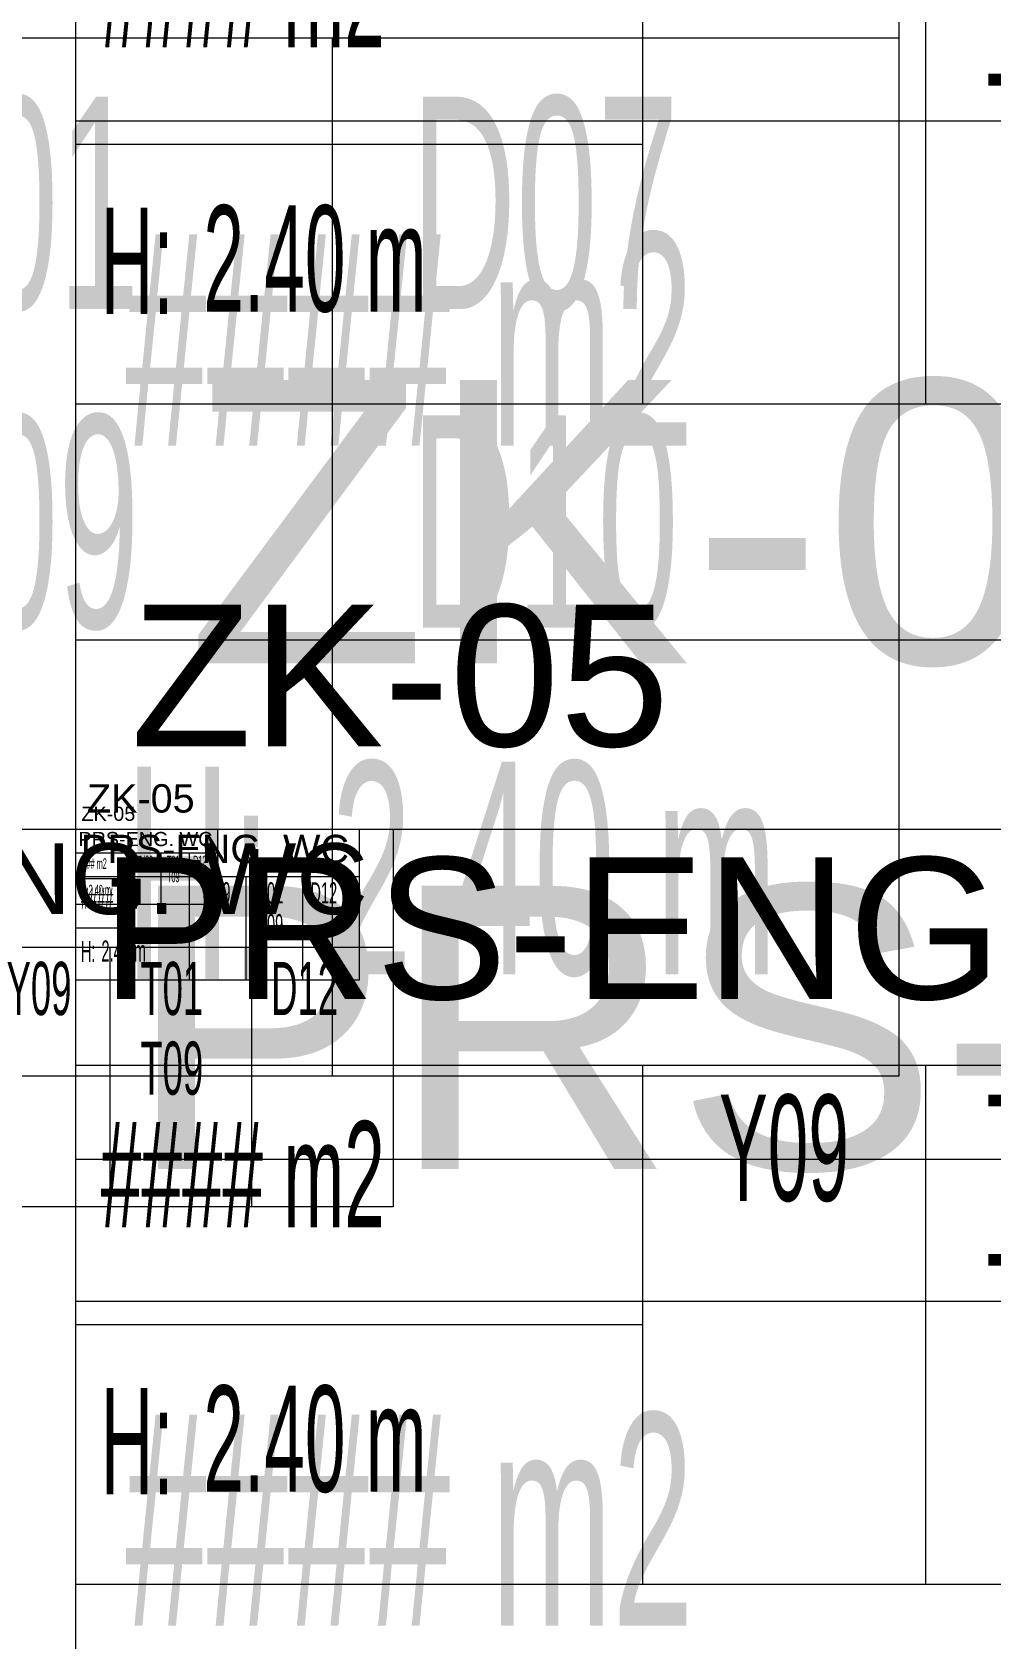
# Model space of a CAD drawing. Extents: x -9058 to 11890, y 0 to 6516.
# Drawn here: x 4144.2 to 4347.3, y 3192.9 to 3533.2 of the extents above; entities that cross this region are included whole.
import ezdxf
from ezdxf.enums import TextEntityAlignment as Align

# ---------------------------------------------------------------- set-up
doc = ezdxf.new("R2010")
doc.units = 0
doc.header["$MEASUREMENT"] = 0
doc.linetypes.add('HIDDEN', pattern=[0.375, 0.25, -0.125])
doc.layers.get('0').update_dxf_attribs({"color": 9, "lineweight": 9})
for name, color, linetype, lineweight in [('21_mahal200', 9, 'Continuous', 9), ('21_mahal200 @ 1', 9, 'Continuous', 9), ('21_mahal200 @ 10 (1)', 9, 'Continuous', 9), ('21_mahal200 @ 10 (2)', 9, 'Continuous', 9), ('21_mahal200 @ 2', 9, 'Continuous', 9), ('21_mahal200 @ 20', 9, 'Continuous', 9), ('21_mahal200 @ 5 (1)', 9, 'Continuous', 9), ('21_mahal200 @ 5 (2)', 9, 'Continuous', 9), ('40A', 9, 'Continuous', 9)]:
    doc.layers.add(name, color=color, linetype=linetype, lineweight=lineweight)
doc.styles.add('Arial', font='arial.ttf', dxfattribs={"height": 2.5})
doc.styles.add('MuuM_TEXT-STANDART', font='ARIALN.TTF')

# ---------------------------------------------------------------- blocks, each defined once
blk = doc.blocks.new('0a_roomno2')
blk.add_lwpolyline([(30, -16), (0, -16), (0, 0), (30, 0)], close=True)
for points in [[(0, 0), (30, 0)], [(0, -5), (30, -5)], [(12, -5), (12, -16)], [(18, -5), (18, -16)], [(24, -5), (24, -16)], [(12, -10.5), (0, -10.5)]]:
    blk.add_lwpolyline(points)
at = {"layer": '40A'}
blk.add_lwpolyline([(0, 0), (30, 0)], dxfattribs=at)
at = {"style": 'MuuM_TEXT-STANDART', "width": 0.6}
blk.add_text('H:', height=2.25, dxfattribs=at).set_placement((0.525, -12.962), align=Align.MIDDLE_LEFT)
at = {"style": 'Arial'}
blk.add_attdef('ODANO', (0, 1.505), '', height=3, dxfattribs=at)
blk.add_attdef('MEKANADI', text='', height=3, dxfattribs=at).set_placement((0.525, -4.75), align=Align.BOTTOM_LEFT)
at = {"style": 'MuuM_TEXT-STANDART', "width": 0.6}
for tag, p in [('YER01', (15, -7)), ('TAVAN01', (20.625, -7)), ('DUVAR01', (26.25, -7)), ('YER02', (15, -10.375)), ('TAVAN02', (20.625, -10.375)), ('DUVAR02', (26.25, -10.375)), ('YER03', (15, -13.75)), ('TAVAN03', (20.625, -13.75)), ('DUVAR03', (26.25, -13.75))]:
    blk.add_attdef(tag, text='', height=2.25, dxfattribs=at).set_placement(p, align=Align.MIDDLE_CENTER)
at = {"style": 'MuuM_TEXT-STANDART'}
blk.add_attdef('M2', text='', height=2.25, dxfattribs=at).set_placement((1.323, -7.805), align=Align.MIDDLE_LEFT)
at = {"style": 'MuuM_TEXT-STANDART', "width": 0.6}
blk.add_attdef('TEMIZTAVANYUKSEKLIGI', text='', height=2.25, dxfattribs=at).set_placement((2.7, -13.162), align=Align.MIDDLE_LEFT)
blk = doc.blocks.new('*U1254')
at = {"layer": '21_mahal200 @ 10 (1)'}
ref = blk.add_blockref('0a_roomno2', (4153.45, 3614.43), dxfattribs=dict(at, xscale=10, yscale=10, zscale=10))
ref.add_attrib('ODANO', ' PRS-ZK-06', (4153.45, 3631.98), dxfattribs={"layer": '0', "height": 30, "style": 'Arial'})
ref.add_attrib('MEKANADI', 'PRS-BAY WC', dxfattribs={"layer": '0', "height": 30, "style": 'Arial'}).set_placement((4158.7, 3569.43), align=Align.BOTTOM_LEFT)
ref.add_attrib('M2', '#### m2', dxfattribs={"layer": '0', "height": 22.5, "style": 'MuuM_TEXT-STANDART', "width": 0.6}).set_placement((4158.7, 3541.3), align=Align.MIDDLE_LEFT)
ref.add_attrib('TEMIZTAVANYUKSEKLIGI', '2.40 m', dxfattribs={"layer": '0', "height": 22.5, "style": 'MuuM_TEXT-STANDART', "width": 0.6}).set_placement((4180.45, 3485.31), align=Align.MIDDLE_LEFT)
ref.add_attrib('YER01', 'Y09', dxfattribs={"layer": '0', "height": 22.5, "style": 'MuuM_TEXT-STANDART', "width": 0.6}).set_placement((4303.45, 3546.93), align=Align.MIDDLE_CENTER)
ref.add_attrib('TAVAN01', 'T01', dxfattribs={"layer": '0', "height": 22.5, "style": 'MuuM_TEXT-STANDART', "width": 0.6}).set_placement((4359.7, 3546.93), align=Align.MIDDLE_CENTER)
ref.add_attrib('DUVAR01', 'D12', dxfattribs={"layer": '0', "height": 22.5, "style": 'MuuM_TEXT-STANDART', "width": 0.6}).set_placement((4415.95, 3546.93), align=Align.MIDDLE_CENTER)
ref.add_attrib('TAVAN02', 'T09', dxfattribs={"layer": '0', "height": 22.5, "style": 'MuuM_TEXT-STANDART', "width": 0.6}).set_placement((4359.7, 3513.18), align=Align.MIDDLE_CENTER)
at = {"layer": '21_mahal200 @ 10 (2)'}
ref = blk.add_blockref('0a_roomno2', (4153.45, 3614.43), dxfattribs=dict(at, xscale=10, yscale=10, zscale=10))
ref.add_attrib('ODANO', ' PRS-ZK-06', (4153.45, 3631.98), dxfattribs={"layer": '0', "height": 30, "style": 'Arial'})
ref.add_attrib('MEKANADI', 'PRS-BAY WC', dxfattribs={"layer": '0', "height": 30, "style": 'Arial'}).set_placement((4158.7, 3569.43), align=Align.BOTTOM_LEFT)
ref.add_attrib('M2', '#### m2', dxfattribs={"layer": '0', "height": 22.5, "style": 'MuuM_TEXT-STANDART', "width": 0.6}).set_placement((4158.7, 3541.3), align=Align.MIDDLE_LEFT)
ref.add_attrib('TEMIZTAVANYUKSEKLIGI', '2.40 m', dxfattribs={"layer": '0', "height": 22.5, "style": 'MuuM_TEXT-STANDART', "width": 0.6}).set_placement((4180.45, 3485.31), align=Align.MIDDLE_LEFT)
ref.add_attrib('YER01', 'Y09', dxfattribs={"layer": '0', "height": 22.5, "style": 'MuuM_TEXT-STANDART', "width": 0.6}).set_placement((4303.45, 3546.93), align=Align.MIDDLE_CENTER)
ref.add_attrib('TAVAN01', 'T01', dxfattribs={"layer": '0', "height": 22.5, "style": 'MuuM_TEXT-STANDART', "width": 0.6}).set_placement((4359.7, 3546.93), align=Align.MIDDLE_CENTER)
ref.add_attrib('DUVAR01', 'D12', dxfattribs={"layer": '0', "height": 22.5, "style": 'MuuM_TEXT-STANDART', "width": 0.6}).set_placement((4415.95, 3546.93), align=Align.MIDDLE_CENTER)
ref.add_attrib('TAVAN02', 'T09', dxfattribs={"layer": '0', "height": 22.5, "style": 'MuuM_TEXT-STANDART', "width": 0.6}).set_placement((4359.7, 3513.18), align=Align.MIDDLE_CENTER)
at = {"layer": '21_mahal200 @ 20'}
ref = blk.add_blockref('0a_roomno2', (4153.45, 3614.43), dxfattribs=dict(at, xscale=20, yscale=20, zscale=20))
ref.add_attrib('M2', '#### m2', dxfattribs={"layer": '0', "height": 45, "style": 'MuuM_TEXT-STANDART', "width": 0.6}).set_placement((4163.95, 3468.18), align=Align.MIDDLE_LEFT)
ref.add_attrib('TEMIZTAVANYUKSEKLIGI', '2.40 m', dxfattribs={"layer": '0', "height": 45, "style": 'MuuM_TEXT-STANDART', "width": 0.6}).set_placement((4207.45, 3356.19), align=Align.MIDDLE_LEFT)
blk = doc.blocks.new('*U1255')
at = {"layer": '21_mahal200 @ 1'}
ref = blk.add_blockref('0a_roomno2', (4153.45, 3364.43), dxfattribs=at)
ref.add_attrib('ODANO', ' ZK-05', (4153.45, 3366.18), dxfattribs={"layer": '0', "height": 3, "style": 'Arial'})
ref.add_attrib('MEKANADI', 'PRS-ENG. WC', dxfattribs={"layer": '0', "height": 3, "style": 'Arial'}).set_placement((4153.97, 3359.93), align=Align.BOTTOM_LEFT)
ref.add_attrib('M2', '#### m2', dxfattribs={"layer": '0', "height": 2.25, "style": 'MuuM_TEXT-STANDART', "width": 0.6}).set_placement((4153.97, 3357.12), align=Align.MIDDLE_LEFT)
ref.add_attrib('TEMIZTAVANYUKSEKLIGI', '2.40 m', dxfattribs={"layer": '0', "height": 2.25, "style": 'MuuM_TEXT-STANDART', "width": 0.6}).set_placement((4156.15, 3351.52), align=Align.MIDDLE_LEFT)
ref.add_attrib('YER01', 'Y09', dxfattribs={"layer": '0', "height": 2.25, "style": 'MuuM_TEXT-STANDART', "width": 0.6}).set_placement((4168.45, 3357.68), align=Align.MIDDLE_CENTER)
ref.add_attrib('TAVAN01', 'T01', dxfattribs={"layer": '0', "height": 2.25, "style": 'MuuM_TEXT-STANDART', "width": 0.6}).set_placement((4174.07, 3357.68), align=Align.MIDDLE_CENTER)
ref.add_attrib('DUVAR01', 'D12', dxfattribs={"layer": '0', "height": 2.25, "style": 'MuuM_TEXT-STANDART', "width": 0.6}).set_placement((4179.7, 3357.68), align=Align.MIDDLE_CENTER)
ref.add_attrib('TAVAN02', 'T09', dxfattribs={"layer": '0', "height": 2.25, "style": 'MuuM_TEXT-STANDART', "width": 0.6}).set_placement((4174.07, 3354.3), align=Align.MIDDLE_CENTER)
at = {"layer": '21_mahal200 @ 10 (1)'}
ref = blk.add_blockref('0a_roomno2', (4153.45, 3364.43), dxfattribs=dict(at, xscale=10, yscale=10, zscale=10))
ref.add_attrib('ODANO', ' ZK-05', (4153.45, 3381.98), dxfattribs={"layer": '0', "height": 30, "style": 'Arial'})
ref.add_attrib('MEKANADI', 'PRS-ENG. WC', dxfattribs={"layer": '0', "height": 30, "style": 'Arial'}).set_placement((4158.7, 3319.43), align=Align.BOTTOM_LEFT)
ref.add_attrib('M2', '#### m2', dxfattribs={"layer": '0', "height": 22.5, "style": 'MuuM_TEXT-STANDART', "width": 0.6}).set_placement((4158.7, 3291.3), align=Align.MIDDLE_LEFT)
ref.add_attrib('TEMIZTAVANYUKSEKLIGI', '2.40 m', dxfattribs={"layer": '0', "height": 22.5, "style": 'MuuM_TEXT-STANDART', "width": 0.6}).set_placement((4180.45, 3235.31), align=Align.MIDDLE_LEFT)
ref.add_attrib('YER01', 'Y09', dxfattribs={"layer": '0', "height": 22.5, "style": 'MuuM_TEXT-STANDART', "width": 0.6}).set_placement((4303.45, 3296.93), align=Align.MIDDLE_CENTER)
ref.add_attrib('TAVAN01', 'T01', dxfattribs={"layer": '0', "height": 22.5, "style": 'MuuM_TEXT-STANDART', "width": 0.6}).set_placement((4359.7, 3296.93), align=Align.MIDDLE_CENTER)
ref.add_attrib('DUVAR01', 'D12', dxfattribs={"layer": '0', "height": 22.5, "style": 'MuuM_TEXT-STANDART', "width": 0.6}).set_placement((4415.95, 3296.93), align=Align.MIDDLE_CENTER)
ref.add_attrib('TAVAN02', 'T09', dxfattribs={"layer": '0', "height": 22.5, "style": 'MuuM_TEXT-STANDART', "width": 0.6}).set_placement((4359.7, 3263.18), align=Align.MIDDLE_CENTER)
at = {"layer": '21_mahal200 @ 10 (2)'}
ref = blk.add_blockref('0a_roomno2', (4153.45, 3364.43), dxfattribs=dict(at, xscale=10, yscale=10, zscale=10))
ref.add_attrib('ODANO', ' ZK-05', (4153.45, 3381.98), dxfattribs={"layer": '0', "height": 30, "style": 'Arial'})
ref.add_attrib('MEKANADI', 'PRS-ENG. WC', dxfattribs={"layer": '0', "height": 30, "style": 'Arial'}).set_placement((4158.7, 3319.43), align=Align.BOTTOM_LEFT)
ref.add_attrib('M2', '#### m2', dxfattribs={"layer": '0', "height": 22.5, "style": 'MuuM_TEXT-STANDART', "width": 0.6}).set_placement((4158.7, 3291.3), align=Align.MIDDLE_LEFT)
ref.add_attrib('TEMIZTAVANYUKSEKLIGI', '2.40 m', dxfattribs={"layer": '0', "height": 22.5, "style": 'MuuM_TEXT-STANDART', "width": 0.6}).set_placement((4180.45, 3235.31), align=Align.MIDDLE_LEFT)
ref.add_attrib('YER01', 'Y09', dxfattribs={"layer": '0', "height": 22.5, "style": 'MuuM_TEXT-STANDART', "width": 0.6}).set_placement((4303.45, 3296.93), align=Align.MIDDLE_CENTER)
ref.add_attrib('TAVAN01', 'T01', dxfattribs={"layer": '0', "height": 22.5, "style": 'MuuM_TEXT-STANDART', "width": 0.6}).set_placement((4359.7, 3296.93), align=Align.MIDDLE_CENTER)
ref.add_attrib('DUVAR01', 'D12', dxfattribs={"layer": '0', "height": 22.5, "style": 'MuuM_TEXT-STANDART', "width": 0.6}).set_placement((4415.95, 3296.93), align=Align.MIDDLE_CENTER)
ref.add_attrib('TAVAN02', 'T09', dxfattribs={"layer": '0', "height": 22.5, "style": 'MuuM_TEXT-STANDART', "width": 0.6}).set_placement((4359.7, 3263.18), align=Align.MIDDLE_CENTER)
at = {"layer": '21_mahal200 @ 2'}
ref = blk.add_blockref('0a_roomno2', (4153.45, 3364.43), dxfattribs=dict(at, xscale=2, yscale=2, zscale=2))
ref.add_attrib('ODANO', ' ZK-05', (4153.45, 3367.94), dxfattribs={"layer": '0', "height": 6, "style": 'Arial'})
ref.add_attrib('MEKANADI', 'PRS-ENG. WC', dxfattribs={"layer": '0', "height": 6, "style": 'Arial'}).set_placement((4154.5, 3355.43), align=Align.BOTTOM_LEFT)
ref.add_attrib('M2', '#### m2', dxfattribs={"layer": '0', "height": 4.5, "style": 'MuuM_TEXT-STANDART', "width": 0.6}).set_placement((4154.5, 3349.8), align=Align.MIDDLE_LEFT)
ref.add_attrib('TEMIZTAVANYUKSEKLIGI', '2.40 m', dxfattribs={"layer": '0', "height": 4.5, "style": 'MuuM_TEXT-STANDART', "width": 0.6}).set_placement((4158.85, 3338.6), align=Align.MIDDLE_LEFT)
ref.add_attrib('YER01', 'Y09', dxfattribs={"layer": '0', "height": 4.5, "style": 'MuuM_TEXT-STANDART', "width": 0.6}).set_placement((4183.45, 3350.93), align=Align.MIDDLE_CENTER)
ref.add_attrib('TAVAN01', 'T01', dxfattribs={"layer": '0', "height": 4.5, "style": 'MuuM_TEXT-STANDART', "width": 0.6}).set_placement((4194.7, 3350.93), align=Align.MIDDLE_CENTER)
ref.add_attrib('DUVAR01', 'D12', dxfattribs={"layer": '0', "height": 4.5, "style": 'MuuM_TEXT-STANDART', "width": 0.6}).set_placement((4205.95, 3350.93), align=Align.MIDDLE_CENTER)
ref.add_attrib('TAVAN02', 'T09', dxfattribs={"layer": '0', "height": 4.5, "style": 'MuuM_TEXT-STANDART', "width": 0.6}).set_placement((4194.7, 3344.18), align=Align.MIDDLE_CENTER)
at = {"layer": '21_mahal200 @ 20'}
ref = blk.add_blockref('0a_roomno2', (4153.45, 3364.43), dxfattribs=dict(at, xscale=20, yscale=20, zscale=20))
ref.add_attrib('ODANO', ' ZK-05', (4153.45, 3399.53), dxfattribs={"layer": '0', "height": 60, "style": 'Arial'})
ref.add_attrib('MEKANADI', 'PRS-ENG. WC', dxfattribs={"layer": '0', "height": 60, "style": 'Arial'}).set_placement((4163.95, 3274.43), align=Align.BOTTOM_LEFT)
ref.add_attrib('M2', '#### m2', dxfattribs={"layer": '0', "height": 45, "style": 'MuuM_TEXT-STANDART', "width": 0.6}).set_placement((4163.95, 3218.18), align=Align.MIDDLE_LEFT)
at = {"layer": '21_mahal200 @ 5 (1)'}
ref = blk.add_blockref('0a_roomno2', (4070.64, 3364.43), dxfattribs=dict(at, xscale=5, yscale=5, zscale=5))
ref.add_attrib('ODANO', ' ZK-05', (4070.64, 3373.2), dxfattribs={"layer": '0', "height": 15, "style": 'Arial'})
ref.add_attrib('MEKANADI', 'PRS-ENG. WC', dxfattribs={"layer": '0', "height": 15, "style": 'Arial'}).set_placement((4073.26, 3341.93), align=Align.BOTTOM_LEFT)
ref.add_attrib('M2', '#### m2', dxfattribs={"layer": '0', "height": 11.25, "style": 'MuuM_TEXT-STANDART', "width": 0.6}).set_placement((4073.26, 3327.87), align=Align.MIDDLE_LEFT)
ref.add_attrib('TEMIZTAVANYUKSEKLIGI', '2.40 m', dxfattribs={"layer": '0', "height": 11.25, "style": 'MuuM_TEXT-STANDART', "width": 0.6}).set_placement((4084.14, 3299.87), align=Align.MIDDLE_LEFT)
ref.add_attrib('YER01', 'Y09', dxfattribs={"layer": '0', "height": 11.25, "style": 'MuuM_TEXT-STANDART', "width": 0.6}).set_placement((4145.64, 3330.68), align=Align.MIDDLE_CENTER)
ref.add_attrib('TAVAN01', 'T01', dxfattribs={"layer": '0', "height": 11.25, "style": 'MuuM_TEXT-STANDART', "width": 0.6}).set_placement((4173.76, 3330.68), align=Align.MIDDLE_CENTER)
ref.add_attrib('DUVAR01', 'D12', dxfattribs={"layer": '0', "height": 11.25, "style": 'MuuM_TEXT-STANDART', "width": 0.6}).set_placement((4201.89, 3330.68), align=Align.MIDDLE_CENTER)
ref.add_attrib('TAVAN02', 'T09', dxfattribs={"layer": '0', "height": 11.25, "style": 'MuuM_TEXT-STANDART', "width": 0.6}).set_placement((4173.76, 3313.8), align=Align.MIDDLE_CENTER)
at = {"layer": '21_mahal200 @ 5 (2)'}
ref = blk.add_blockref('0a_roomno2', (4070.64, 3364.43), dxfattribs=dict(at, xscale=5, yscale=5, zscale=5))
ref.add_attrib('ODANO', ' ZK-05', (4070.64, 3373.2), dxfattribs={"layer": '0', "height": 15, "style": 'Arial'})
ref.add_attrib('MEKANADI', 'PRS-ENG. WC', dxfattribs={"layer": '0', "height": 15, "style": 'Arial'}).set_placement((4073.26, 3341.93), align=Align.BOTTOM_LEFT)
ref.add_attrib('M2', '#### m2', dxfattribs={"layer": '0', "height": 11.25, "style": 'MuuM_TEXT-STANDART', "width": 0.6}).set_placement((4073.26, 3327.87), align=Align.MIDDLE_LEFT)
ref.add_attrib('TEMIZTAVANYUKSEKLIGI', '2.40 m', dxfattribs={"layer": '0', "height": 11.25, "style": 'MuuM_TEXT-STANDART', "width": 0.6}).set_placement((4084.14, 3299.87), align=Align.MIDDLE_LEFT)
ref.add_attrib('YER01', 'Y09', dxfattribs={"layer": '0', "height": 11.25, "style": 'MuuM_TEXT-STANDART', "width": 0.6}).set_placement((4145.64, 3330.68), align=Align.MIDDLE_CENTER)
ref.add_attrib('TAVAN01', 'T01', dxfattribs={"layer": '0', "height": 11.25, "style": 'MuuM_TEXT-STANDART', "width": 0.6}).set_placement((4173.76, 3330.68), align=Align.MIDDLE_CENTER)
ref.add_attrib('DUVAR01', 'D12', dxfattribs={"layer": '0', "height": 11.25, "style": 'MuuM_TEXT-STANDART', "width": 0.6}).set_placement((4201.89, 3330.68), align=Align.MIDDLE_CENTER)
ref.add_attrib('TAVAN02', 'T09', dxfattribs={"layer": '0', "height": 11.25, "style": 'MuuM_TEXT-STANDART', "width": 0.6}).set_placement((4173.76, 3313.8), align=Align.MIDDLE_CENTER)
blk = doc.blocks.new('*U1265')
at = {"layer": '21_mahal200 @ 20'}
ref = blk.add_blockref('0a_roomno2', (3727.76, 3632.07), dxfattribs=dict(at, xscale=20, yscale=20, zscale=20))
ref.add_attrib('TAVAN01', 'T01', dxfattribs={"layer": '0', "height": 45, "style": 'MuuM_TEXT-STANDART', "width": 0.6}).set_placement((4140.26, 3497.07), align=Align.MIDDLE_CENTER)
ref.add_attrib('DUVAR01', 'D07', dxfattribs={"layer": '0', "height": 45, "style": 'MuuM_TEXT-STANDART', "width": 0.6}).set_placement((4252.76, 3497.07), align=Align.MIDDLE_CENTER)
ref.add_attrib('TAVAN02', 'T09', dxfattribs={"layer": '0', "height": 45, "style": 'MuuM_TEXT-STANDART', "width": 0.6}).set_placement((4140.26, 3429.57), align=Align.MIDDLE_CENTER)
ref.add_attrib('DUVAR02', 'D10', dxfattribs={"layer": '0', "height": 45, "style": 'MuuM_TEXT-STANDART', "width": 0.6}).set_placement((4252.76, 3429.57), align=Align.MIDDLE_CENTER)

msp = doc.modelspace()

# ---------------------------------------------------------------- block references
at = {"layer": '21_mahal200', "color": 6, "linetype": 'HIDDEN'}
for name in ['*U1265', '*U1254', '*U1255']:
    msp.add_blockref(name, (0, 0), dxfattribs=at)

doc.saveas('drawing.dxf')
